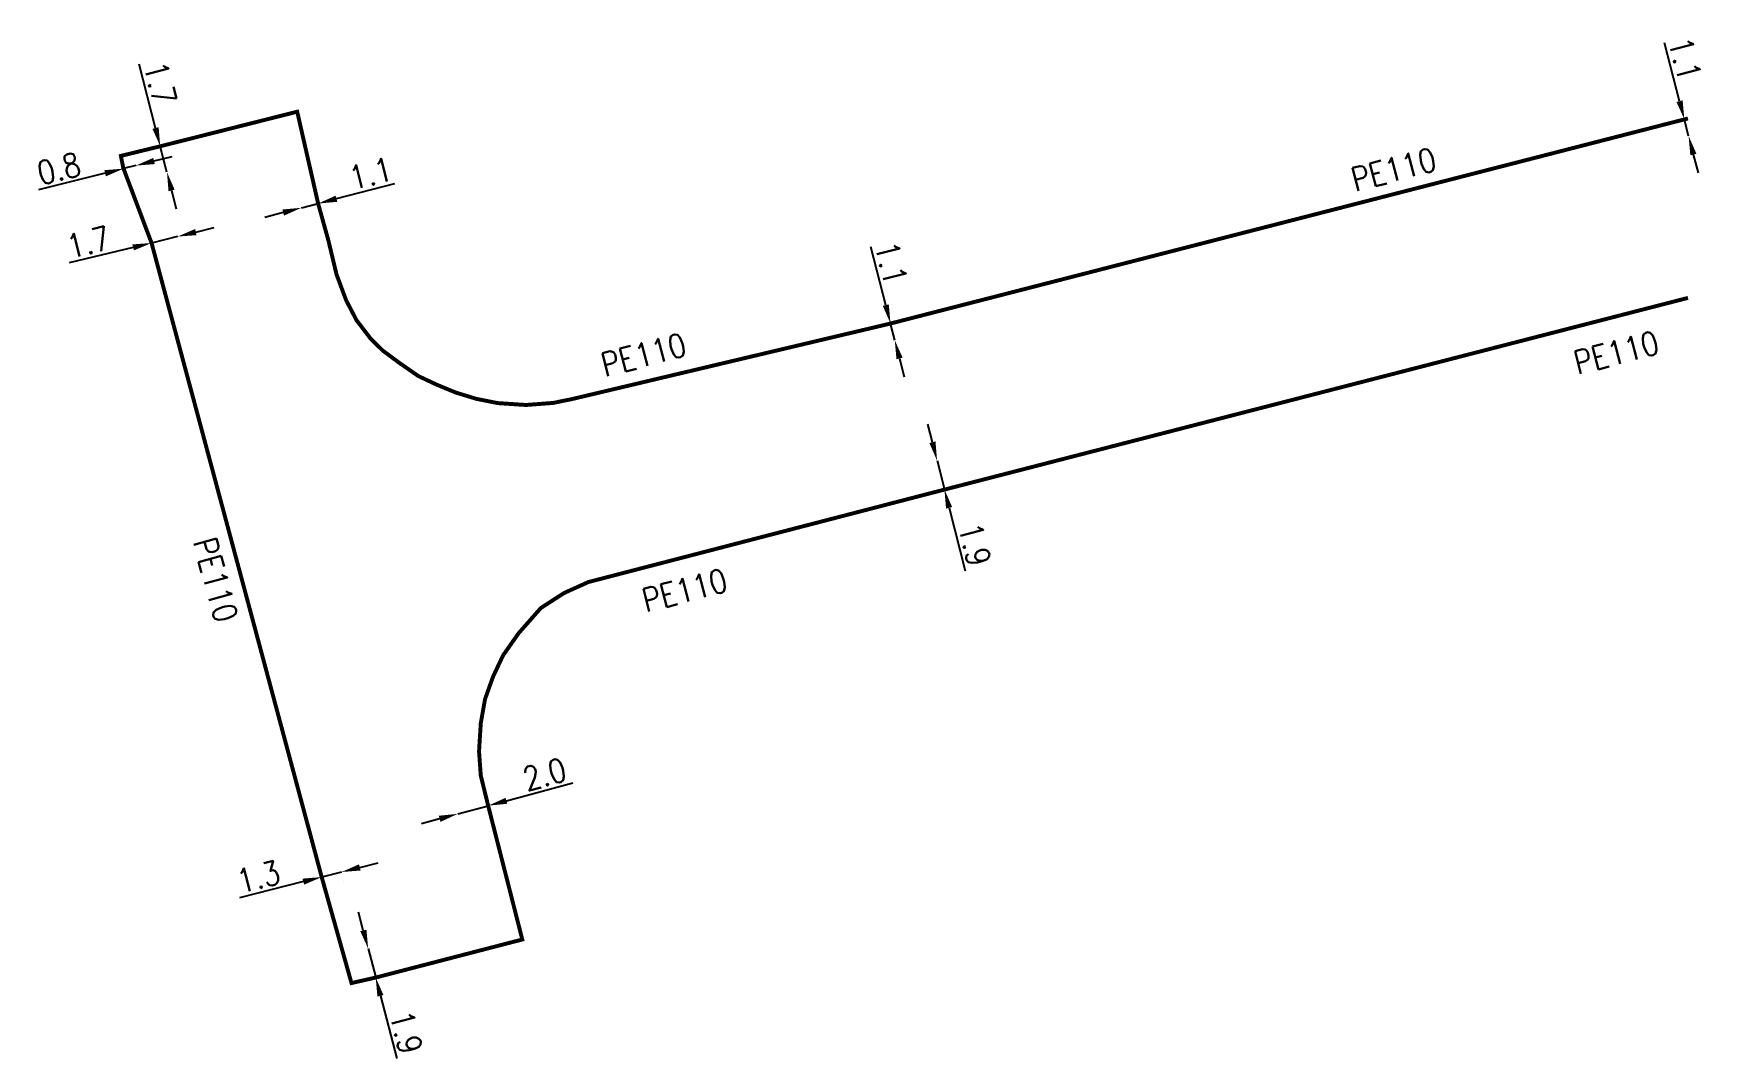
# Model space of a CAD drawing. Header units: millimetres. Extents: x 117000 to 118015, y 125997 to 126738.
# Drawn here: x 117894.8 to 118001.1, y 125997.2 to 126062.4 of the extents above; entities that cross this region are included whole.
import ezdxf
from ezdxf.enums import TextEntityAlignment as Align

# ---------------------------------------------------------------- set-up
doc = ezdxf.new("R2010")
doc.units = ezdxf.units.MM
doc.layers.get('Defpoints').update_dxf_attribs({"linetype": 'CONTINUOUS'})
doc.layers.add('G_120', color=4, linetype='CONTINUOUS')
doc.styles.get("Standard").update_dxf_attribs({"font": 'romans.shx', "width": 0.85})
doc.linetypes.add('G_typB_PE', pattern='A,5,-0.3,["o",Standard,S=1.5,R=0,X=0,Y=-0.5],-1.65', length=6.95)
doc.dimstyles.get("Standard").update_dxf_attribs({"dimtxt": 1.5, "dimasz": 1.2, "dimexe": 0.625, "dimexo": 0.625, "dimgap": 0.25, "dimtad": 1, "dimdec": 1, "dimzin": 0, "dimdsep": 46, "dimtxsty": 'Standard', "dimcen": -0.5, "dimadec": 0, "dimazin": 0, "dimtfac": 1, "dimtdec": 1, "dimtmove": 0, "dimatfit": 3, "dimfxl": 0, "dimtolj": 1, "dimtzin": 0, "dimarcsym": 0})

# ---------------------------------------------------------------- blocks, each defined once
blk = doc.blocks.new('*D75')
at = {"layer": 'Defpoints', "color": 0, "linetype": 'Continuous', "transparency": 16777216}
for p in [(117999.77, 126056.9), (118000.04, 126055.84), (118000.04, 126055.84)]:
    blk.add_point(p, dxfattribs=at)
at = {"layer": 'G_120', "color": 0, "linetype": 'Continuous', "lineweight": -2, "transparency": 16777216}
for p, q in [((117999.47, 126058.06), (117998.51, 126061.77)), ((118000.04, 126055.84), (117999.77, 126056.9)), ((118000.34, 126054.67), (118000.64, 126053.51))]:
    blk.add_line(p, q, dxfattribs=at)
at = {"layer": 'G_120', "color": 0, "linetype": 'Continuous', "transparency": 16777216}
for points in [[(117999.66, 126058.11), (117999.27, 126058.01), (117999.77, 126056.9)], [(118000.54, 126054.72), (118000.15, 126054.62), (118000.04, 126055.84)]]:
    blk.add_solid(points, dxfattribs=at)
at = {"layer": 'G_120', "color": 0, "linetype": 'Continuous', "transparency": 16777216, "insert": (117999.81, 126060.75), "char_height": 1.5, "attachment_point": 5, "rotation": 284.4544}
blk.add_mtext('\\A1;1.1', dxfattribs=at)
blk = doc.blocks.new('*D76')
at = {"layer": 'Defpoints', "color": 0, "linetype": 'Continuous', "transparency": 16777216}
for p in [(117949.3, 126043.92), (117949.57, 126042.86), (117949.57, 126042.86)]:
    blk.add_point(p, dxfattribs=at)
at = {"layer": 'G_120', "color": 0, "linetype": 'Continuous', "lineweight": -2, "transparency": 16777216}
for p, q in [((117949, 126045.09), (117948.05, 126048.79)), ((117949.57, 126042.86), (117949.3, 126043.92)), ((117949.87, 126041.7), (117950.17, 126040.53))]:
    blk.add_line(p, q, dxfattribs=at)
at = {"layer": 'G_120', "color": 0, "linetype": 'Continuous', "transparency": 16777216}
for points in [[(117949.19, 126045.14), (117948.81, 126045.04), (117949.3, 126043.92)], [(117950.07, 126041.75), (117949.68, 126041.65), (117949.57, 126042.86)]]:
    blk.add_solid(points, dxfattribs=at)
at = {"layer": 'G_120', "color": 0, "linetype": 'Continuous', "transparency": 16777216, "insert": (117949.34, 126047.77), "char_height": 1.5, "attachment_point": 5, "rotation": 284.43}
blk.add_mtext('\\A1;1.1', dxfattribs=at)
blk = doc.blocks.new('*D77')
at = {"layer": 'Defpoints', "color": 0, "linetype": 'Continuous', "transparency": 16777216}
for p in [(117952.26, 126035.2), (117952.26, 126035.2), (117952.73, 126033.36)]:
    blk.add_point(p, dxfattribs=at)
at = {"layer": 'G_120', "color": 0, "linetype": 'Continuous', "lineweight": -2, "transparency": 16777216}
for p, q in [((117951.96, 126036.37), (117951.67, 126037.53)), ((117952.26, 126035.2), (117952.73, 126033.36)), ((117953.03, 126032.2), (117954.05, 126028.2))]:
    blk.add_line(p, q, dxfattribs=at)
at = {"layer": 'G_120', "color": 0, "linetype": 'Continuous', "transparency": 16777216}
for points in [[(117952.16, 126036.42), (117951.77, 126036.32), (117952.26, 126035.2)], [(117953.22, 126032.25), (117952.83, 126032.15), (117952.73, 126033.36)]]:
    blk.add_solid(points, dxfattribs=at)
at = {"layer": 'G_120', "color": 0, "linetype": 'Continuous', "transparency": 16777216, "insert": (117954.66, 126029.87), "char_height": 1.5, "attachment_point": 5, "rotation": 284.3319}
blk.add_mtext('\\A1;1.9', dxfattribs=at)
blk = doc.blocks.new('*D78')
at = {"layer": 'Defpoints', "color": 0, "linetype": 'Continuous', "transparency": 16777216}
for p in [(117912.91, 126051.55), (117911.85, 126051.28), (117911.85, 126051.28)]:
    blk.add_point(p, dxfattribs=at)
at = {"layer": 'G_120', "color": 0, "linetype": 'Continuous', "lineweight": -2, "transparency": 16777216}
for p, q in [((117914.08, 126051.86), (117917.78, 126052.82)), ((117911.85, 126051.28), (117912.91, 126051.55)), ((117910.69, 126050.97), (117909.53, 126050.67))]:
    blk.add_line(p, q, dxfattribs=at)
at = {"layer": 'G_120', "color": 0, "linetype": 'Continuous', "transparency": 16777216}
for points in [[(117914.02, 126052.05), (117914.13, 126051.66), (117912.91, 126051.55)], [(117910.64, 126051.17), (117910.74, 126050.78), (117911.85, 126051.28)]]:
    blk.add_solid(points, dxfattribs=at)
at = {"layer": 'G_120', "color": 0, "linetype": 'Continuous', "transparency": 16777216, "insert": (117916.25, 126053.46), "char_height": 1.5, "attachment_point": 5, "rotation": 14.5892}
blk.add_mtext('\\A1;1.1', dxfattribs=at)
blk = doc.blocks.new('*D79')
at = {"layer": 'Defpoints', "color": 0, "linetype": 'Continuous', "transparency": 16777216}
for p in [(117902.87, 126055.19), (117903.3, 126053.54), (117903.3, 126053.54)]:
    blk.add_point(p, dxfattribs=at)
at = {"layer": 'G_120', "color": 0, "linetype": 'Continuous', "lineweight": -2, "transparency": 16777216}
for p, q in [((117902.57, 126056.35), (117901.53, 126060.41)), ((117903.3, 126053.54), (117902.87, 126055.19)), ((117903.59, 126052.38), (117903.89, 126051.22))]:
    blk.add_line(p, q, dxfattribs=at)
at = {"layer": 'G_120', "color": 0, "linetype": 'Continuous', "transparency": 16777216}
for points in [[(117902.77, 126056.4), (117902.38, 126056.3), (117902.87, 126055.19)], [(117903.79, 126052.43), (117903.4, 126052.33), (117903.3, 126053.54)]]:
    blk.add_solid(points, dxfattribs=at)
at = {"layer": 'G_120', "color": 0, "linetype": 'Continuous', "transparency": 16777216, "insert": (117902.87, 126059.21), "char_height": 1.5, "attachment_point": 5, "rotation": 284.4119}
blk.add_mtext('\\A1;1.7', dxfattribs=at)
blk = doc.blocks.new('*D80')
at = {"layer": 'Defpoints', "color": 0, "linetype": 'Continuous', "transparency": 16777216}
for p in [(117900.54, 126053.77), (117901.31, 126053.96), (117901.31, 126053.96)]:
    blk.add_point(p, dxfattribs=at)
at = {"layer": 'G_120', "color": 0, "linetype": 'Continuous', "lineweight": -2, "transparency": 16777216}
for p, q in [((117901.31, 126053.96), (117900.54, 126053.77)), ((117902.48, 126054.26), (117903.64, 126054.55)), ((117899.37, 126053.48), (117895.13, 126052.42))]:
    blk.add_line(p, q, dxfattribs=at)
at = {"layer": 'G_120', "color": 0, "linetype": 'Continuous', "transparency": 16777216}
for points in [[(117899.32, 126053.67), (117899.42, 126053.28), (117900.54, 126053.77)], [(117902.43, 126054.45), (117902.53, 126054.06), (117901.31, 126053.96)]]:
    blk.add_solid(points, dxfattribs=at)
at = {"layer": 'G_120', "color": 0, "linetype": 'Continuous', "transparency": 16777216, "insert": (117896.43, 126053.77), "char_height": 1.5, "attachment_point": 5, "rotation": 14.0468}
blk.add_mtext('\\A1;0.8', dxfattribs=at)
blk = doc.blocks.new('*D81')
at = {"layer": 'Defpoints', "color": 0, "linetype": 'Continuous', "transparency": 16777216}
for p in [(117903.97, 126049.45), (117903.97, 126049.45), (117902.32, 126049.04)]:
    blk.add_point(p, dxfattribs=at)
at = {"layer": 'G_120', "color": 0, "linetype": 'Continuous', "lineweight": -2, "transparency": 16777216}
for p, q in [((117903.97, 126049.45), (117902.32, 126049.04)), ((117905.13, 126049.73), (117906.3, 126050.02)), ((117901.15, 126048.76), (117897.08, 126047.77))]:
    blk.add_line(p, q, dxfattribs=at)
at = {"layer": 'G_120', "color": 0, "linetype": 'Continuous', "transparency": 16777216}
for points in [[(117905.09, 126049.93), (117905.18, 126049.54), (117903.97, 126049.45)], [(117901.1, 126048.95), (117901.2, 126048.57), (117902.32, 126049.04)]]:
    blk.add_solid(points, dxfattribs=at)
at = {"layer": 'G_120', "color": 0, "linetype": 'Continuous', "transparency": 16777216, "insert": (117898.3, 126049.09), "char_height": 1.5, "attachment_point": 5, "rotation": 13.7099}
blk.add_mtext('\\A1;1.7', dxfattribs=at)
blk = doc.blocks.new('*D82')
at = {"layer": 'Defpoints', "color": 0, "linetype": 'Continuous', "transparency": 16777216}
for p in [(117914.4, 126009.04), (117914.4, 126009.04), (117913.14, 126008.72)]:
    blk.add_point(p, dxfattribs=at)
at = {"layer": 'G_120', "color": 0, "linetype": 'Continuous', "lineweight": -2, "transparency": 16777216}
for p, q in [((117914.4, 126009.04), (117913.14, 126008.72)), ((117915.56, 126009.33), (117916.73, 126009.63)), ((117911.97, 126008.43), (117907.91, 126007.41)), ((117913.29, 126008.12), (117913.29, 126008.12)), ((117914.55, 126008.43), (117914.55, 126008.43))]:
    blk.add_line(p, q, dxfattribs=at)
at = {"layer": 'G_120', "color": 0, "linetype": 'Continuous', "transparency": 16777216}
for points in [[(117915.51, 126009.53), (117915.61, 126009.14), (117914.4, 126009.04)], [(117911.92, 126008.62), (117912.02, 126008.24), (117913.14, 126008.72)]]:
    blk.add_solid(points, dxfattribs=at)
at = {"layer": 'G_120', "color": 0, "linetype": 'Continuous', "transparency": 16777216, "insert": (117909.12, 126008.74), "char_height": 1.5, "attachment_point": 5, "rotation": 14.1307}
blk.add_mtext('\\A1;1.3', dxfattribs=at)
blk = doc.blocks.new('*D83')
at = {"layer": 'Defpoints', "color": 0, "linetype": 'Continuous', "transparency": 16777216}
for p in [(117923.72, 126013.26), (117921.79, 126012.74), (117921.79, 126012.74)]:
    blk.add_point(p, dxfattribs=at)
at = {"layer": 'G_120', "color": 0, "linetype": 'Continuous', "lineweight": -2, "transparency": 16777216}
for p, q in [((117924.88, 126013.57), (117929.1, 126014.71)), ((117921.79, 126012.74), (117923.72, 126013.26)), ((117920.63, 126012.43), (117919.48, 126012.11))]:
    blk.add_line(p, q, dxfattribs=at)
at = {"layer": 'G_120', "color": 0, "linetype": 'Continuous', "transparency": 16777216}
for points in [[(117924.83, 126013.76), (117924.93, 126013.38), (117923.72, 126013.26)], [(117920.58, 126012.62), (117920.69, 126012.23), (117921.79, 126012.74)]]:
    blk.add_solid(points, dxfattribs=at)
at = {"layer": 'G_120', "color": 0, "linetype": 'Continuous', "transparency": 16777216, "insert": (117927.31, 126015.26), "char_height": 1.5, "attachment_point": 5, "rotation": 15.0964}
blk.add_mtext('\\A1;2.0', dxfattribs=at)
blk = doc.blocks.new('*D84')
at = {"layer": 'Defpoints', "color": 0, "linetype": 'Continuous', "transparency": 16777216}
for p in [(117916.09, 126004.17), (117916.57, 126002.33), (117916.57, 126002.33)]:
    blk.add_point(p, dxfattribs=at)
at = {"layer": 'G_120', "color": 0, "linetype": 'Continuous', "lineweight": -2, "transparency": 16777216}
for p, q in [((117915.78, 126005.33), (117915.48, 126006.49)), ((117916.09, 126004.17), (117916.57, 126002.33)), ((117916.87, 126001.17), (117917.92, 125997.18))]:
    blk.add_line(p, q, dxfattribs=at)
at = {"layer": 'G_120', "color": 0, "linetype": 'Continuous', "transparency": 16777216}
for points in [[(117915.98, 126005.38), (117915.59, 126005.28), (117916.09, 126004.17)], [(117917.06, 126001.22), (117916.68, 126001.12), (117916.57, 126002.33)]]:
    blk.add_solid(points, dxfattribs=at)
at = {"layer": 'G_120', "color": 0, "linetype": 'Continuous', "transparency": 16777216, "insert": (117918.51, 125998.85), "char_height": 1.5, "attachment_point": 5, "rotation": 284.6637}
blk.add_mtext('\\A1;1.9', dxfattribs=at)

msp = doc.modelspace()

# ---------------------------------------------------------------- linework, layer by layer
at = {"layer": 'G_120', "linetype": 'G_typB_PE', "const_width": 0.25, "flags": 128}
msp.add_lwpolyline([(118000, 126045.55), (117952.73, 126033.36), (117930.09, 126027.48), (117928.56, 126026.79), (117927.07, 126025.83), (117925.66, 126024.23), (117924.67, 126022.82), (117924.02, 126021.44), (117923.52, 126020.03), (117923.25, 126018.5), (117923.14, 126016.71), (117923.25, 126015.18), (117923.72, 126013.26), (117925.89, 126004.75), (117916.57, 126002.33), (117915.03, 126001.98), (117913.14, 126008.71), (117902.32, 126049.04), (117900.52, 126053.82), (117900.37, 126054.58), (117902.87, 126055.19), (117911.58, 126057.39), (117912.91, 126051.55), (117913.57, 126049.17), (117914.08, 126047.04), (117914.69, 126045.4), (117915.35, 126044.13), (117916.27, 126042.93), (117917.03, 126042.19), (117918.11, 126041.39), (117919.28, 126040.58), (117920.45, 126040.03), (117921.66, 126039.53), (117922.97, 126039.13), (117924.32, 126038.86), (117926.12, 126038.74), (117927.85, 126038.87), (117929.07, 126039.12), (117949.3, 126043.92), (117999.77, 126056.9), (118000, 126056.96)], dxfattribs=at)

# ---------------------------------------------------------------- texts
at = {"layer": 'G_120', "linetype": 'Continuous', "width": 0.85}
for rotation, p in [(14.5812, (117981.29, 126053.72)), (14.5812, (117933.6, 126041.94)), (14.5812, (117995.44, 126042.07)), (285.3355, (117906.39, 126027.63)), (14.5812, (117936.21, 126026.96))]:
    msp.add_text('PE110', height=1.5, rotation=rotation, dxfattribs=at).set_placement(p, align=Align.MIDDLE)

# ---------------------------------------------------------------- dimensions: what is measured, and where the dimension line sits
at = {"layer": 'G_120', "linetype": 'Continuous'}
for base, p1, p2, angle, picture, middle in [((118000.04, 126055.84), (117999.77, 126056.9), (118000.04, 126055.84), 104.4544, '*D75', (117998.84, 126060.5)), ((117903.3, 126053.54), (117902.87, 126055.19), (117903.3, 126053.54), 104.4119, '*D79', (117901.9, 126058.96)), ((117901.31, 126053.96), (117900.54, 126053.77), (117901.31, 126053.96), 194.0468, '*D80', (117896.67, 126052.8)), ((117911.85, 126051.28), (117912.91, 126051.55), (117911.85, 126051.28), 14.5892, '*D78', (117916.51, 126052.49)), ((117903.97, 126049.45), (117902.32, 126049.04), (117903.97, 126049.45), 193.7099, '*D81', (117898.53, 126048.12)), ((117949.57, 126042.86), (117949.3, 126043.92), (117949.57, 126042.86), 104.43, '*D76', (117948.38, 126047.52)), ((117952.26, 126035.2), (117952.73, 126033.36), (117952.26, 126035.2), 284.3319, '*D77', (117953.69, 126029.62)), ((117921.79, 126012.74), (117923.72, 126013.26), (117921.79, 126012.74), 15.0964, '*D83', (117927.57, 126014.3)), ((117914.4, 126009.04), (117913.14, 126008.72), (117914.4, 126009.04), 194.1307, '*D82', (117909.36, 126007.77)), ((117916.57, 126002.33), (117916.09, 126004.17), (117916.57, 126002.33), 284.6637, '*D84', (117917.55, 125998.6))]:
    dim = msp.add_linear_dim(base=base, p1=p1, p2=p2, angle=angle, dimstyle='Standard', dxfattribs=at)
    dim.commit()
    dim.dimension.update_dxf_attribs({"geometry": picture, "text_midpoint": middle, "dimtype": 160})

doc.saveas('drawing.dxf')
